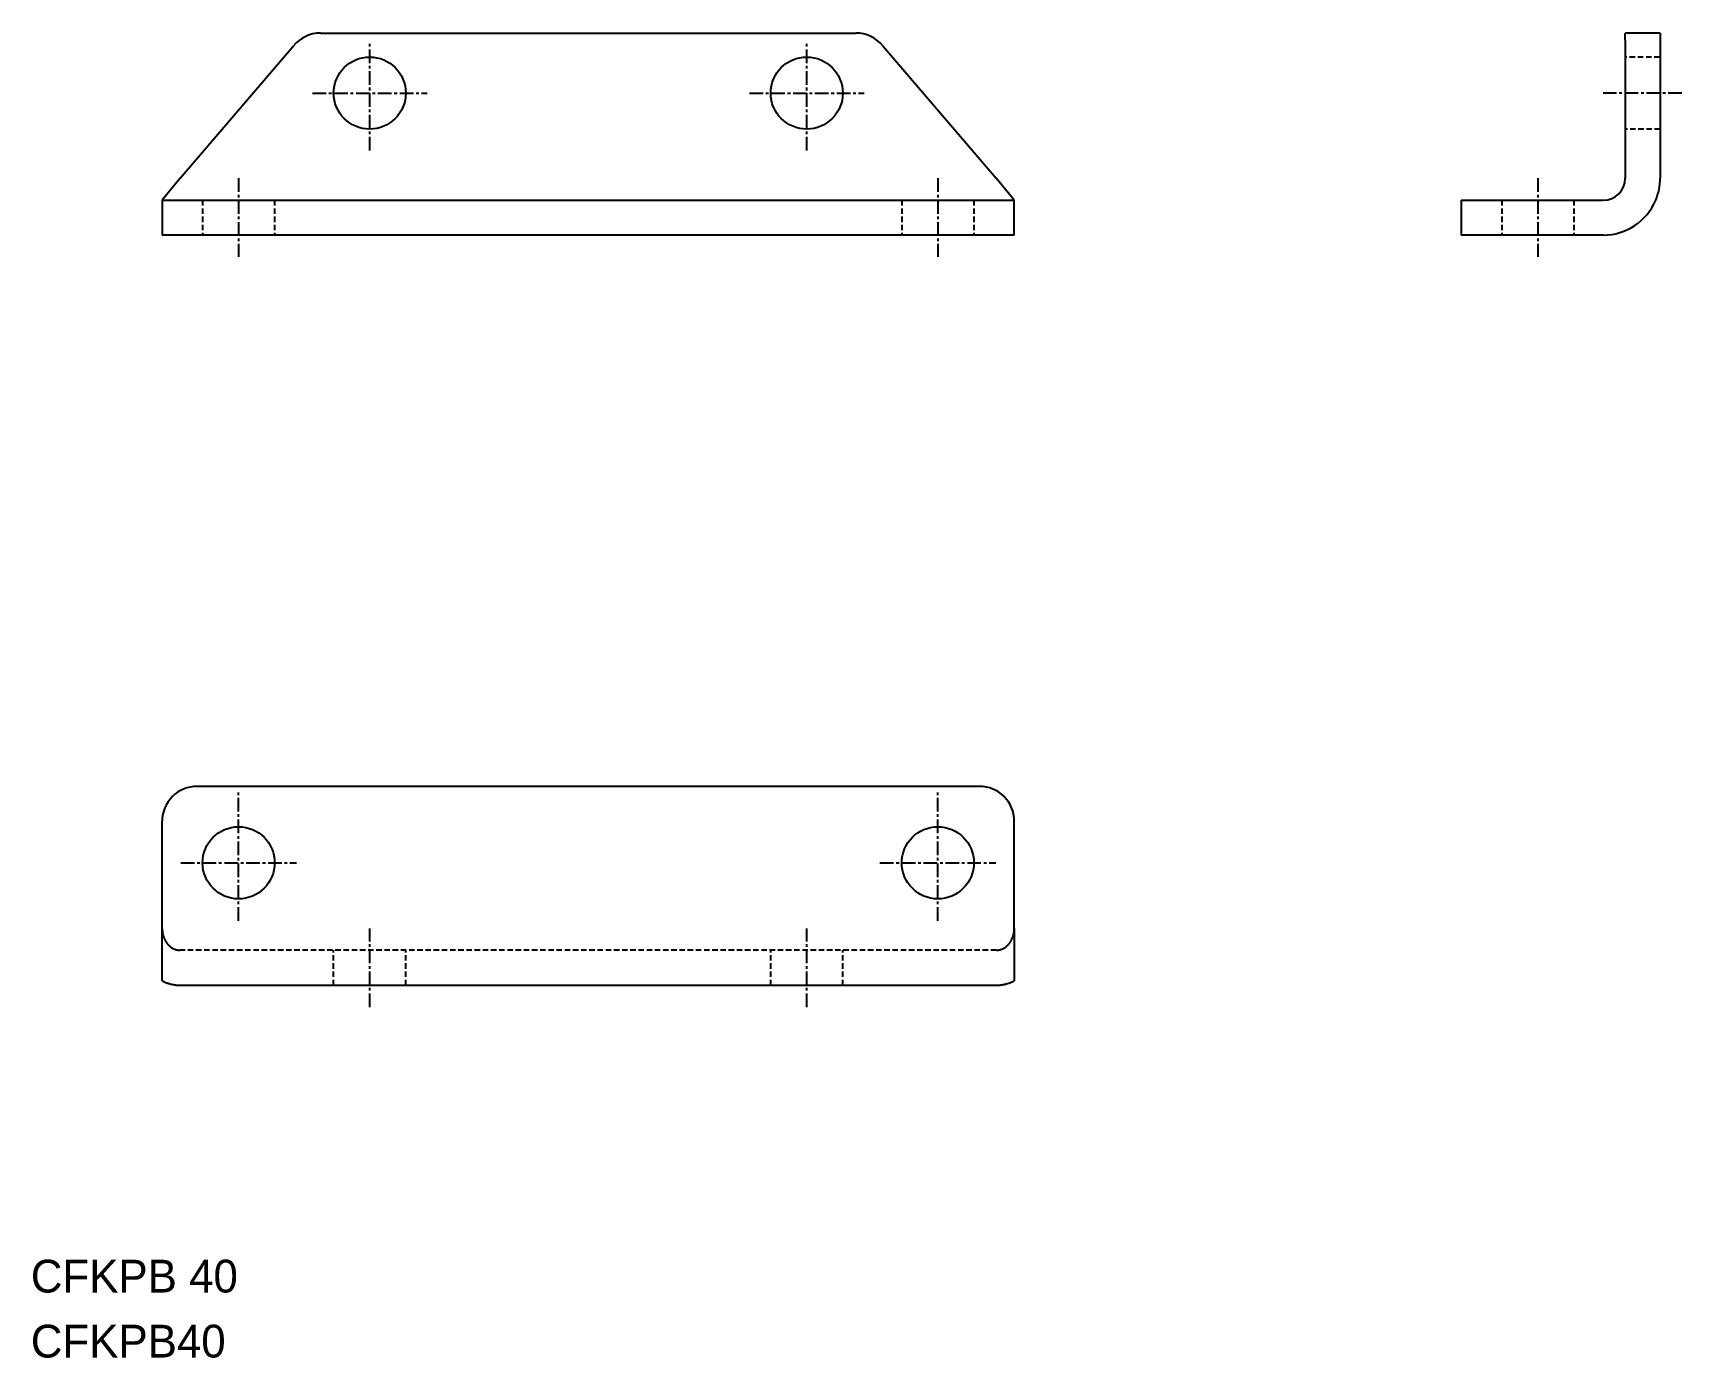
# Model space of a CAD drawing. Extents: x 29 to 180, y 16 to 137.
import ezdxf

# ---------------------------------------------------------------- set-up
doc = ezdxf.new("R2010")
doc.units = 0
doc.linetypes.add('CENTER', pattern=[2, 1.25, -0.25, 0.25, -0.25])
doc.linetypes.add('DASHED', pattern=[0.75, 0.5, -0.25])
doc.layers.get('0').update_dxf_attribs({"linetype": 'CONTINUOUS'})
doc.layers.add('CENTER', color=1, linetype='CENTER')

msp = doc.modelspace()

# ---------------------------------------------------------------- linework, layer by layer
at = {"color": 7, "linetype": 'CONTINUOUS'}
for p, q in [((42.63, 123.85), (53.02, 135.99)), ((55.49, 137.15), (104.47, 137.15)), ((106.94, 135.99), (117.33, 123.85)), ((178.09, 137.15), (174.89, 137.15)), ((174.89, 136.49), (174.89, 137.15)), ((174.89, 136.49), (174.89, 123.85)), ((178.09, 137.15), (178.09, 136.49)), ((178.09, 136.49), (178.09, 123.85)), ((42.63, 123.85), (40.98, 121.85)), ((118.98, 121.85), (117.33, 123.85)), ((40.98, 121.85), (44.18, 121.85)), ((40.98, 121.85), (40.98, 118.65)), ((44.18, 121.85), (115.78, 121.85)), ((115.78, 121.85), (118.98, 121.85)), ((118.98, 118.65), (118.98, 121.85)), ((159.89, 121.85), (172.89, 121.85)), ((159.89, 121.85), (159.89, 118.65)), ((44.18, 118.65), (40.98, 118.65)), ((115.78, 118.65), (44.18, 118.65)), ((118.98, 118.65), (115.78, 118.65)), ((172.89, 118.65), (159.89, 118.65)), ((115.78, 68.2), (44.18, 68.2)), ((40.98, 55.2), (40.98, 65)), ((118.98, 55.2), (118.98, 65)), ((40.98, 50.4), (40.98, 55.2)), ((118.98, 55.2), (118.98, 50.4)), ((42.63, 50), (117.33, 50))]:
    msp.add_line(p, q, dxfattribs=at)
at = {"color": 3, "linetype": 'DASHED'}
for p, q in [((178.05, 134.95), (174.85, 134.95)), ((178.09, 128.35), (174.89, 128.35)), ((44.68, 121.85), (44.68, 118.65)), ((51.28, 121.85), (51.28, 118.65)), ((108.68, 121.85), (108.68, 118.65)), ((115.28, 121.85), (115.28, 118.65)), ((163.59, 121.85), (163.59, 118.65)), ((170.19, 121.85), (170.19, 118.65)), ((117.33, 53.2), (42.63, 53.2)), ((56.68, 50), (56.68, 53.2)), ((63.28, 50), (63.28, 53.2)), ((96.68, 50), (96.68, 53.2)), ((103.28, 50), (103.28, 53.2))]:
    msp.add_line(p, q, dxfattribs=at)
at = {"color": 7, "linetype": 'CONTINUOUS'}
for centre in [(59.98, 131.65), (99.98, 131.65), (47.98, 61.2), (111.98, 61.2)]:
    msp.add_circle(centre, 3.3, dxfattribs=at)
for centre, radius, start, end in [((55.49, 133.95), 3.2, 90, 140.553), ((104.47, 133.95), 3.2, 39.447, 90), ((172.89, 123.85), 2, 270, 0), ((172.89, 123.85), 5.2, 337.3801, 0), ((172.89, 123.85), 5.2, 270, 337.3801), ((44.18, 65), 3.2, 90, 180), ((115.78, 65), 3.2, 0, 90), ((42.97, 54.35), 4.42, 243.239, 244.6528), ((42.95, 54.34), 4.4, 244.8563, 246.27), ((42.93, 54.33), 4.39, 246.4854, 247.8991), ((42.91, 54.32), 4.37, 248.1258, 249.5395), ((42.88, 54.32), 4.36, 249.7769, 251.1907), ((42.86, 54.31), 4.34, 251.4382, 252.8519), ((42.84, 54.3), 4.33, 253.1088, 254.5225), ((42.82, 54.3), 4.32, 254.7881, 256.2019), ((42.79, 54.29), 4.31, 256.4754, 257.8891), ((42.77, 54.29), 4.3, 258.1697, 259.5834), ((42.75, 54.29), 4.3, 259.8702, 261.284), ((42.73, 54.28), 4.29, 261.5761, 262.9899), ((42.7, 54.28), 4.29, 263.2864, 264.7001), ((42.68, 54.28), 4.28, 265.0001, 266.4139), ((42.66, 54.28), 4.28, 266.7163, 268.1301), ((42.64, 54.28), 4.28, 268.434, 269.8478), ((117.32, 54.28), 4.28, 270.1522, 271.566), ((117.3, 54.28), 4.28, 271.8699, 273.2837), ((117.28, 54.28), 4.28, 273.5861, 274.9999), ((117.25, 54.28), 4.29, 275.2999, 276.7136), ((117.23, 54.28), 4.29, 277.0101, 278.4239), ((117.21, 54.29), 4.3, 278.716, 280.1298), ((117.19, 54.29), 4.3, 280.4166, 281.8303), ((117.16, 54.29), 4.31, 282.1109, 283.5246), ((117.14, 54.3), 4.32, 283.7981, 285.2119), ((117.12, 54.3), 4.33, 285.4775, 286.8912), ((117.1, 54.31), 4.34, 287.1481, 288.5618), ((117.08, 54.32), 4.36, 288.8093, 290.2231), ((117.05, 54.32), 4.37, 290.4605, 291.8742), ((117.03, 54.33), 4.39, 292.1009, 293.5146), ((117.01, 54.34), 4.4, 293.73, 295.1437), ((116.99, 54.35), 4.42, 295.3472, 296.761)]:
    msp.add_arc(centre, radius, start, end, dxfattribs=at)
at = {"color": 3, "linetype": 'DASHED'}
for centre, radius, start, end in [((42.98, 55.18), 2, 179.5022, 185.1272), ((42.98, 55.15), 1.99, 184.146, 189.771), ((42.97, 55.11), 1.98, 188.8329, 194.4579), ((42.96, 55.08), 1.96, 193.5918, 199.2168), ((42.95, 55.05), 1.94, 198.4509, 204.0759), ((117.01, 55.05), 1.94, 335.9241, 341.5491), ((117, 55.08), 1.96, 340.7832, 346.4082), ((116.99, 55.11), 1.98, 345.5421, 351.1671), ((116.98, 55.15), 1.99, 350.229, 355.854), ((116.98, 55.18), 2, 354.8728, 0.4978), ((42.93, 55.02), 1.91, 203.4381, 209.0631), ((42.91, 54.99), 1.88, 208.5798, 214.2048), ((42.89, 54.96), 1.85, 213.9005, 219.5255), ((42.86, 54.94), 1.81, 219.4208, 225.0458), ((42.84, 54.92), 1.78, 225.1563, 230.7813), ((42.81, 54.9), 1.75, 231.1152, 236.7402), ((42.78, 54.88), 1.72, 237.2957, 242.9207), ((42.74, 54.87), 1.69, 243.6846, 249.3096), ((42.71, 54.86), 1.67, 250.2553, 255.8803), ((42.68, 54.85), 1.65, 256.9677, 262.5927), ((42.64, 54.85), 1.65, 263.7705, 269.3955), ((117.32, 54.85), 1.65, 270.6045, 276.2295), ((117.28, 54.85), 1.65, 277.4073, 283.0323), ((117.25, 54.86), 1.67, 284.1197, 289.7447), ((117.21, 54.87), 1.69, 290.6904, 296.3154), ((117.18, 54.88), 1.72, 297.0793, 302.7043), ((117.15, 54.9), 1.75, 303.2598, 308.8848), ((117.12, 54.92), 1.78, 309.2187, 314.8437), ((117.1, 54.94), 1.81, 314.9542, 320.5792), ((117.07, 54.96), 1.85, 320.4745, 326.0995), ((117.05, 54.99), 1.88, 325.7952, 331.4202), ((117.03, 55.02), 1.91, 330.9369, 336.5619)]:
    msp.add_arc(centre, radius, start, end, dxfattribs=at)
at = {"layer": 'CENTER', "color": 1, "linetype": 'CENTER'}
for p, q in [((59.98, 126.4), (59.98, 136.4)), ((99.98, 126.4), (99.98, 136.4)), ((54.73, 131.65), (65.23, 131.65)), ((94.73, 131.65), (105.23, 131.65)), ((180.09, 131.65), (172.89, 131.65)), ((47.98, 123.85), (47.98, 116.65)), ((111.98, 123.85), (111.98, 116.65)), ((166.89, 123.85), (166.89, 116.65)), ((47.98, 55.9), (47.98, 67.7)), ((111.98, 55.9), (111.98, 67.7)), ((42.68, 61.2), (53.28, 61.2)), ((106.68, 61.2), (117.28, 61.2)), ((59.98, 48), (59.98, 55.2)), ((99.98, 48), (99.98, 55.2))]:
    msp.add_line(p, q, dxfattribs=at)

# ---------------------------------------------------------------- texts
at = {"color": 7, "linetype": 'CONTINUOUS'}
for s, p in [('CFKPB 40', (28.96, 21.87)), ('CFKPB40', (28.96, 15.92))]:
    msp.add_text(s, height=3, dxfattribs=at).set_placement(p)

doc.saveas('drawing.dxf')
